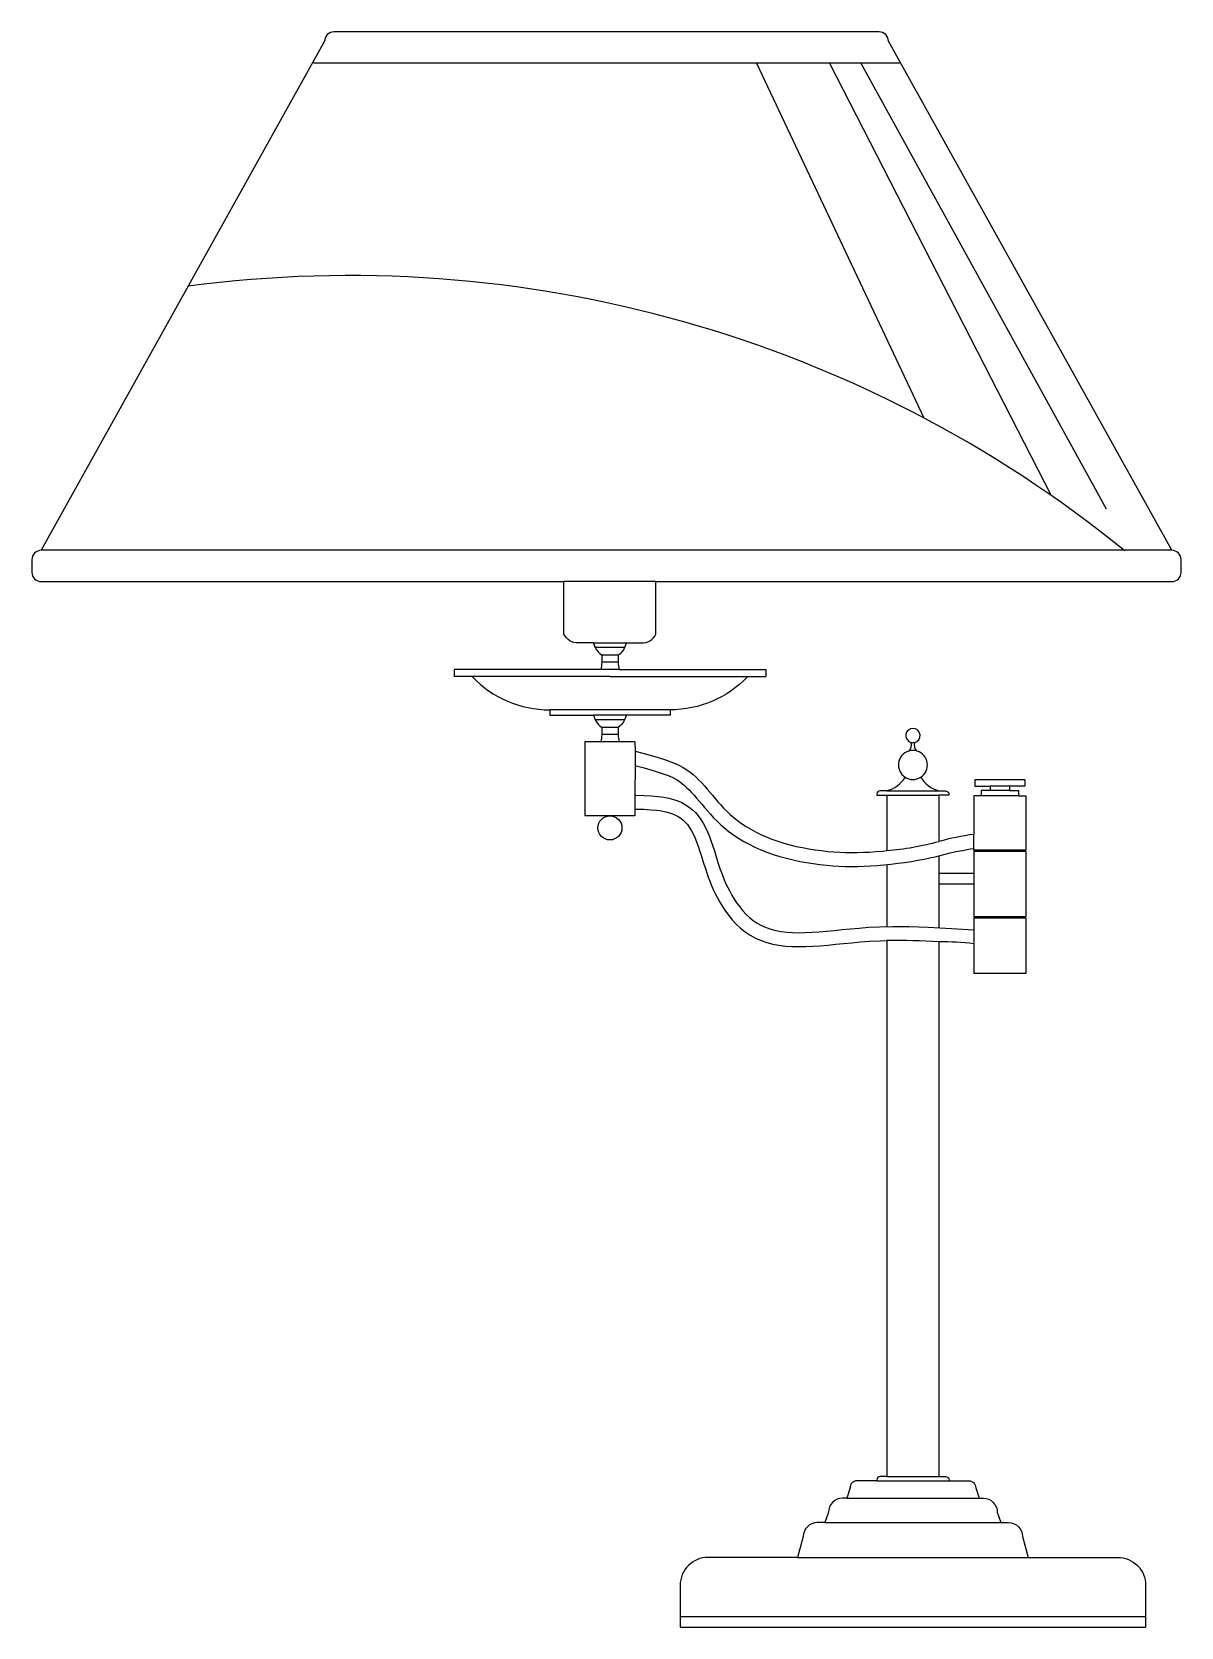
# Model space of a CAD drawing. Extents: x 185 to 515, y 1059 to 1517.
import ezdxf

# ---------------------------------------------------------------- set-up
doc = ezdxf.new("R2010")
doc.units = 0
doc.header["$MEASUREMENT"] = 0
doc.layers.add('3', color=3, linetype='CONTINUOUS')
doc.layers.add('7', color=7, linetype='CONTINUOUS')

msp = doc.modelspace()

# ---------------------------------------------------------------- linework, layer by layer
at = {"layer": '3'}
for p, q in [((434.24, 1508.23), (265.85, 1508.23)), ((393.16, 1508.23), (441.25, 1406.35)), ((414.14, 1508.23), (477.83, 1384.08)), ((423.09, 1508.23), (493.61, 1380.23)), ((512.45, 1368.34), (187.64, 1368.34)), ((364.25, 1359.34), (337.81, 1359.34)), ((355.26, 1340.41), (346.81, 1340.41)), ((353.37, 1338.19), (348.69, 1338.19)), ((353.67, 1334.11), (348.4, 1334.11)), ((348.68, 1336.27), (353.39, 1336.27)), ((351.03, 1332.09), (311.44, 1332.09)), ((351.03, 1332.09), (390.62, 1332.09)), ((368.33, 1322.52), (333.73, 1322.52)), ((355.78, 1321.03), (346.28, 1321.03)), ((355.26, 1319.67), (346.81, 1319.67)), ((348.68, 1315.53), (353.39, 1315.53)), ((353.37, 1317.45), (348.69, 1317.45)), ((353.67, 1313.37), (348.4, 1313.37)), ((358.25, 1310.68), (358.23, 1294.01)), ((430.58, 1298), (445.58, 1298)), ((430.6, 1299.25), (445.58, 1299.25)), ((468.44, 1297.77), (457.7, 1297.77)), ((465.87, 1300.57), (460.27, 1300.57)), ((465.87, 1299.33), (460.27, 1299.33)), ((430.58, 1290.63), (430.58, 1282.1)), ((455.57, 1282.25), (455.57, 1286.76)), ((445.58, 1280.61), (445.58, 1259.93)), ((470.25, 1282.25), (455.57, 1282.25)), ((470.25, 1281.86), (455.57, 1281.86)), ((455.57, 1281.86), (455.57, 1263.07)), ((455.89, 1282.25), (455.89, 1281.86)), ((430.58, 1278.08), (430.58, 1260.24)), ((455.57, 1275.47), (445.58, 1275.47)), ((455.57, 1272.47), (445.58, 1272.47)), ((470.25, 1263.07), (455.57, 1263.07)), ((470.25, 1262.68), (455.57, 1262.68)), ((455.57, 1262.68), (455.57, 1255.36)), ((455.89, 1262.68), (455.89, 1263.07)), ((422.02, 1101.07), (422.02, 1101.07)), ((427.71, 1101.07), (448.46, 1101.07)), ((430.58, 1102.32), (445.58, 1102.32)), ((419.06, 1096.07), (457.11, 1096.07)), ((412.79, 1089.07), (463.39, 1089.07)), ((404.94, 1079.07), (471.24, 1079.07)), ((371.22, 1062.07), (504.96, 1062.07))]:
    msp.add_line(p, q, dxfattribs=at)
for points in [[(346.28, 1341.77), (355.78, 1341.77)], [(358.23, 1306.55), (360.83, 1305.85), (363.73, 1305.01), (366.03, 1304.27), (367.8, 1303.62), (369.13, 1303.04), (370.12, 1302.52), (370.9, 1302.03), (371.62, 1301.5), (372.33, 1300.91), (373.05, 1300.25), (373.76, 1299.55), (374.48, 1298.8), (375.2, 1298), (375.93, 1297.16), (376.67, 1296.29), (377.43, 1295.38), (378.21, 1294.45), (379.03, 1293.49), (379.9, 1292.51), (380.82, 1291.52), (381.81, 1290.51), (382.88, 1289.51), (384.02, 1288.51), (385.26, 1287.52), (386.59, 1286.56), (388, 1285.63), (389.48, 1284.74), (391.04, 1283.89), (392.68, 1283.09), (394.38, 1282.33), (396.14, 1281.63), (397.96, 1280.98), (399.84, 1280.39), (401.74, 1279.87), (403.67, 1279.41), (405.6, 1279), (407.54, 1278.65), (409.46, 1278.35), (411.36, 1278.1), (413.22, 1277.89), (415.05, 1277.73), (416.85, 1277.62), (418.64, 1277.55), (420.43, 1277.52), (422.23, 1277.53), (424.04, 1277.59), (425.89, 1277.69), (427.79, 1277.82), (429.74, 1277.99), (431.73, 1278.2), (433.72, 1278.44), (435.7, 1278.7), (437.64, 1278.99), (439.52, 1279.3), (441.31, 1279.63), (442.98, 1279.98), (444.51, 1280.34), (445.94, 1280.7), (447.33, 1281.05), (448.79, 1281.41), (450.42, 1281.78), (452.33, 1282.16), (454.63, 1282.57), (455.57, 1282.71)], [(358.23, 1298.01), (358.54, 1298), (360.89, 1297.94), (362.98, 1297.83), (364.83, 1297.67), (366.48, 1297.45), (367.96, 1297.16), (369.29, 1296.81), (370.52, 1296.38), (371.68, 1295.87), (372.76, 1295.27), (373.76, 1294.6), (374.71, 1293.84), (375.58, 1292.99), (376.4, 1292.06), (377.15, 1291.03), (377.85, 1289.92), (378.49, 1288.71), (379.08, 1287.43), (379.63, 1286.1), (380.13, 1284.74), (380.61, 1283.37), (381.05, 1282), (381.47, 1280.66), (381.87, 1279.37), (382.27, 1278.14), (382.65, 1276.97), (383.05, 1275.84), (383.46, 1274.74), (383.89, 1273.66), (384.36, 1272.58), (384.87, 1271.5), (385.44, 1270.4), (386.06, 1269.28), (386.75, 1268.14), (387.5, 1267), (388.32, 1265.89), (389.2, 1264.81), (390.14, 1263.78), (391.16, 1262.83), (392.23, 1261.97), (393.38, 1261.2), (394.6, 1260.54), (395.89, 1259.98), (397.26, 1259.51), (398.7, 1259.14), (400.22, 1258.85), (401.83, 1258.65), (403.52, 1258.54), (405.29, 1258.5), (407.16, 1258.54), (409.1, 1258.63), (411.14, 1258.77), (413.25, 1258.95), (415.46, 1259.16), (417.74, 1259.39), (420.11, 1259.63), (422.6, 1259.85), (425.34, 1260.06), (428.53, 1260.2), (432.33, 1260.27), (436.92, 1260.24), (442.48, 1260.08), (449.19, 1259.76), (455.57, 1259.37)]]:
    msp.add_lwpolyline(points, dxfattribs=at)
for centre, radius, start, end in [((276.31, 1094.16), 353.08, 50.9103, 97.5594), ((438.09, 1306.67), 4.17, 72.9677, 107.0323), ((438.09, 1315.13), 2.05, 256.0124, 283.9876), ((438.09, 1315.13), 2.05, 282.5659, 283.9876), ((438.09, 1306.67), 4.17, 237.3454, 302.6546), ((422.77, 1371.65), 89.89, 274.9816, 284.6965), ((433.63, 1044.47), 211.79, 86.7661, 90.8258)]:
    msp.add_arc(centre, radius, start, end, dxfattribs=at)
at = {"layer": '7'}
for p, q in [((346.81, 1340.41), (346.28, 1341.77)), ((348.4, 1334.11), (306.23, 1334.11)), ((306.23, 1334.11), (306.23, 1332.09)), ((306.23, 1334.11), (306.23, 1332.09)), ((353.67, 1334.11), (395.84, 1334.11)), ((395.84, 1334.11), (395.84, 1332.09)), ((311.44, 1332.09), (306.23, 1332.09)), ((390.62, 1332.09), (395.84, 1332.09)), ((348.4, 1313.37), (343.84, 1313.37)), ((343.84, 1313.37), (343.84, 1292.07)), ((358.23, 1313.37), (353.67, 1313.37)), ((358.23, 1313.37), (358.25, 1310.68)), ((470.25, 1302.37), (455.89, 1302.37)), ((430.58, 1298), (430.58, 1282.1)), ((445.58, 1298), (445.58, 1284.7)), ((455.57, 1297.77), (455.57, 1286.76)), ((470.57, 1297.77), (470.57, 1282.25)), ((358.23, 1292.07), (343.84, 1292.07)), ((358.23, 1294.01), (358.23, 1292.07)), ((470.57, 1281.86), (470.57, 1263.07)), ((470.57, 1262.68), (470.57, 1246.79)), ((430.58, 1256.24), (430.58, 1102.32)), ((455.57, 1255.36), (455.57, 1246.79)), ((470.57, 1246.79), (455.57, 1246.79)), ((427.71, 1101.07), (422.02, 1101.07)), ((371.22, 1059.07), (504.96, 1059.07))]:
    msp.add_line(p, q, dxfattribs=at)
for points in [[(364.25, 1359.34), (512.45, 1359.34, 0.414214), (515.15, 1362.04), (515.15, 1365.64, 0.414214), (512.45, 1368.34), (431.06, 1514.53, 0.414214), (428.36, 1517.23), (271.73, 1517.23, 0.414214), (269.03, 1514.53), (187.64, 1368.34, 0.414214), (184.94, 1365.64), (184.94, 1362.04, 0.414214), (187.64, 1359.34), (337.81, 1359.34)], [(346.28, 1341.77), (342, 1341.77, -0.308305), (337.81, 1344.25), (337.81, 1359.34)], [(355.78, 1341.77), (360.06, 1341.77, 0.308305), (364.25, 1344.25), (364.25, 1359.34)], [(346.28, 1341.77), (346.81, 1340.41, 0.131975), (348.69, 1338.19, -0.058815), (348.4, 1334.11)], [(355.78, 1341.77), (355.26, 1340.41, -0.131975), (353.37, 1338.19, 0.058815), (353.67, 1334.11)], [(311.44, 1332.09, 0.206202), (333.73, 1322.52), (333.73, 1321.03), (346.28, 1321.03), (346.81, 1319.67, 0.131975), (348.69, 1317.45, -0.058815), (348.4, 1313.37)], [(390.62, 1332.09, -0.206202), (368.33, 1322.52), (368.33, 1321.03), (355.78, 1321.03), (355.26, 1319.67, -0.131975), (353.37, 1317.45, 0.058815), (353.67, 1313.37)], [(430.6, 1299.25), (428.71, 1299.25, 0.414214), (427.71, 1298.25), (427.71, 1298), (430.58, 1298)], [(445.56, 1299.25), (447.44, 1299.25, -0.414214), (448.44, 1298.25), (448.44, 1298), (445.58, 1298)], [(445.58, 1255.92), (445.58, 1102.32), (447.46, 1102.32, -0.414214), (448.46, 1101.32), (448.46, 1101.07), (454.15, 1101.07), (454.39, 1101.07)], [(422.02, 1101.07, 0.414214), (420.02, 1099.07), (419.06, 1096.07), (417.84, 1096.07, 0.414214), (413.84, 1092.07), (412.79, 1089.07), (410.59, 1089.07, 0.414214), (406.59, 1085.07), (404.94, 1079.07), (379.22, 1079.07, 0.414214), (371.22, 1071.07), (371.22, 1059.07)], [(430.6, 1102.32), (428.71, 1102.32, 0.414214), (427.71, 1101.32), (427.71, 1101.07)], [(454.15, 1101.07, -0.414214), (456.15, 1099.07), (457.11, 1096.07), (458.33, 1096.07, -0.414214), (462.33, 1092.07), (463.39, 1089.07), (465.59, 1089.07, -0.414214), (469.59, 1085.07), (471.24, 1079.07), (496.96, 1079.07, -0.414214), (504.96, 1071.07), (504.96, 1059.07)]]:
    msp.add_lwpolyline(points, format="xyb", dxfattribs=at)
for points in [[(358.25, 1310.68), (361.9, 1309.7), (364.9, 1308.83), (367.33, 1308.05), (369.29, 1307.33), (370.85, 1306.65), (372.11, 1306), (373.16, 1305.33), (374.09, 1304.65), (374.96, 1303.92), (375.8, 1303.15), (376.62, 1302.35), (377.41, 1301.51), (378.19, 1300.65), (378.96, 1299.77), (379.72, 1298.87), (380.49, 1297.96), (381.26, 1297.04), (382.05, 1296.12), (382.86, 1295.2), (383.71, 1294.28), (384.61, 1293.37), (385.56, 1292.47), (386.59, 1291.58), (387.68, 1290.71), (388.86, 1289.85), (390.13, 1289.02), (391.47, 1288.22), (392.89, 1287.44), (394.38, 1286.71), (395.93, 1286.02), (397.55, 1285.37), (399.23, 1284.77), (400.96, 1284.23), (402.74, 1283.75), (404.55, 1283.31), (406.37, 1282.93), (408.2, 1282.59), (410.03, 1282.31), (411.84, 1282.07), (413.61, 1281.87), (415.35, 1281.72), (417.06, 1281.61), (418.75, 1281.55), (420.44, 1281.52), (422.15, 1281.53), (423.88, 1281.59), (425.65, 1281.68), (427.47, 1281.81), (429.36, 1281.97), (430.58, 1282.1)], [(455.89, 1302.37), (455.89, 1300.57), (460.27, 1300.57), (460.27, 1299.33), (457.7, 1299.33), (457.7, 1297.77), (455.57, 1297.77)], [(470.25, 1302.37), (470.25, 1300.57), (465.87, 1300.57), (465.87, 1299.33), (468.44, 1299.33), (468.44, 1297.77), (470.57, 1297.77)], [(358.23, 1294.01), (358.47, 1294.01), (360.74, 1293.95), (362.7, 1293.84), (364.39, 1293.69), (365.83, 1293.5), (367.06, 1293.26), (368.12, 1292.98), (369.05, 1292.65), (369.9, 1292.28), (370.68, 1291.85), (371.39, 1291.37), (372.06, 1290.84), (372.68, 1290.23), (373.28, 1289.55), (373.84, 1288.78), (374.38, 1287.92), (374.91, 1286.93), (375.41, 1285.83), (375.9, 1284.65), (376.37, 1283.39), (376.81, 1282.1), (377.24, 1280.78), (377.65, 1279.46), (378.06, 1278.17), (378.46, 1276.9), (378.87, 1275.68), (379.29, 1274.48), (379.73, 1273.29), (380.2, 1272.11), (380.72, 1270.93), (381.29, 1269.73), (381.91, 1268.52), (382.6, 1267.27), (383.37, 1266), (384.22, 1264.72), (385.15, 1263.44), (386.17, 1262.19), (387.3, 1260.97), (388.53, 1259.81), (389.87, 1258.73), (391.32, 1257.77), (392.84, 1256.94), (394.44, 1256.25), (396.11, 1255.68), (397.83, 1255.23), (399.61, 1254.9), (401.45, 1254.67), (403.34, 1254.54), (405.29, 1254.5), (407.29, 1254.54), (409.34, 1254.64), (411.45, 1254.78), (413.61, 1254.97), (415.84, 1255.18), (418.14, 1255.41), (420.5, 1255.64), (422.93, 1255.87), (425.58, 1256.06), (428.66, 1256.2), (430.58, 1256.24)], [(470.57, 1281.86), (470.25, 1281.86), (470.25, 1282.25), (470.57, 1282.25)], [(470.57, 1262.68), (470.25, 1262.68), (470.25, 1263.07), (470.57, 1263.07)], [(422.02, 1101.07), (422.02, 1101.07)]]:
    msp.add_lwpolyline(points, dxfattribs=at)
msp.add_circle((351.03, 1288.61), 3.46, dxfattribs=at)
for centre, radius, start, end in [((438.09, 1315.13), 2.05, 282.5659, 256.0124), ((438.09, 1306.67), 4.17, 107.0323, 237.3454), ((435.36, 1312.44), 2.34, 310.0782, 17.2648), ((440.81, 1312.44), 2.34, 162.7352, 229.9218), ((438.09, 1306.67), 4.17, 302.6546, 72.9677), ((428.48, 1307.57), 8.58, 284.3051, 329.041), ((447.7, 1307.57), 8.58, 210.959, 255.6949), ((466.39, 1208.8), 78.7, 97.9003, 105.3318), ((444.09, 1141.36), 114.57, 84.2502, 89.2564)]:
    msp.add_arc(centre, radius, start, end, dxfattribs=at)

doc.saveas('drawing.dxf')
